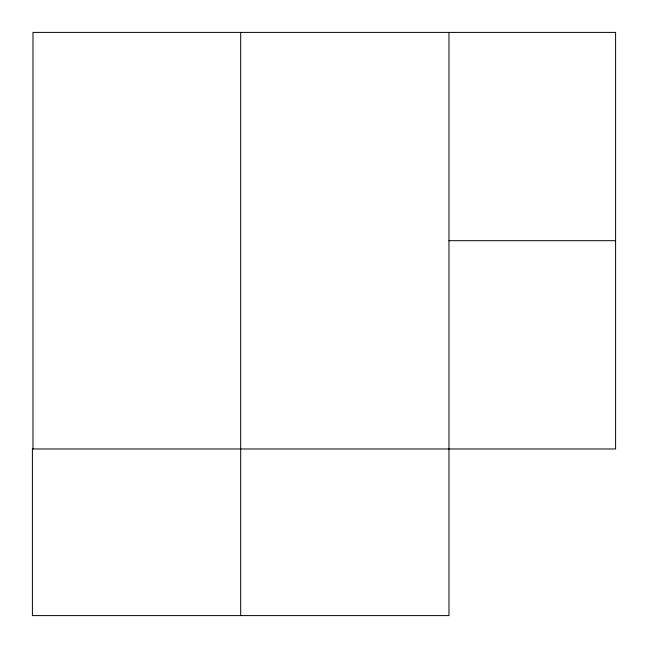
<?xml version="1.0" encoding="UTF-8"?>
<svg xmlns="http://www.w3.org/2000/svg" width="648" height="648" viewBox="0 0 648 648"><rect width="100%" height="100%" fill="white"/><g stroke="black" fill="none" stroke-linecap="round" stroke-linejoin="round"><path stroke-width="0.97" d="M448.975 240.683L615.6 240.683M448.975 32.4L448.975 615.6L32.4 615.6L32.4 448.975L615.6 448.975L615.6 32.4L32.983 32.4L32.983 448.975M240.683 32.4L240.683 615.6"/></g></svg>
